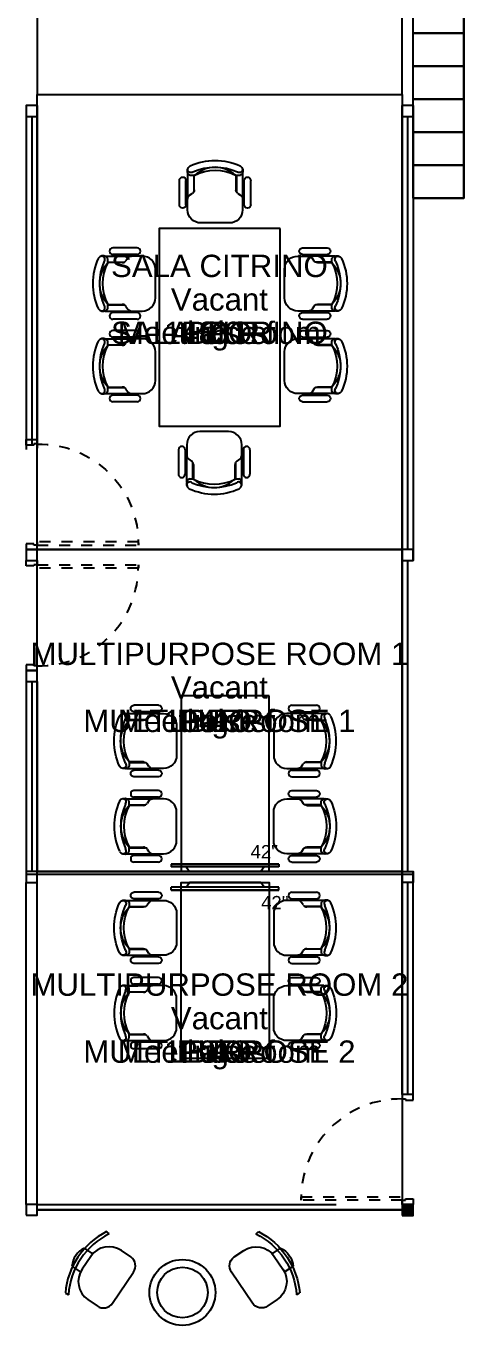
# Model space of a CAD drawing. Header units: metres. Extents: x 249.2 to 324.9, y -97.6 to -23.3.
# Drawn here: x 269.93 to 273.91, y -58.34 to -46.41 of the extents above; entities that cross this region are included whole.
import ezdxf
from ezdxf.enums import TextEntityAlignment as Align

# ---------------------------------------------------------------- set-up
doc = ezdxf.new("R2010")
doc.units = ezdxf.units.M
doc.linetypes.add('ACC BH AltaVila -2PAV$0$HIDDEN2', pattern=[0.1875, 0.125, -0.0625])
doc.linetypes.add('HIDDEN', pattern=[9.525, 6.35, -3.175])
for name, color, linetype in [('ACC BH AltaVila -2PAV$0$252', 7, 'Continuous'), ('ACC BH AltaVila -2PAV$0$DGS', 7, 'Continuous'), ('ACC BH AltaVila -2PAV$0$DPT', 7, 'Continuous'), ('ACC BH AltaVila -2PAV$0$INF', 7, 'Continuous'), ('ACC BH AltaVila -2PAV$0$INFO', 7, 'Continuous'), ('ACC BH AltaVila -2PAV$0$MBN', 7, 'Continuous'), ('ACC BH AltaVila -2PAV$0$PRJ', 7, 'ACC BH AltaVila -2PAV$0$HIDDEN2'), ('ACC BH AltaVila -2PAV$0$SEPMAR', 7, 'Continuous'), ('EC1 Space Function Descs', 7, 'Continuous'), ('EC1 Space Names', 7, 'Continuous'), ('EC1 Space Numbers', 140, 'Continuous'), ('EC1 Space Polygons', 6, 'Continuous'), ('EC1 Space Square Footages', 7, 'Continuous'), ('EC1 Space Status Descs', 7, 'Continuous'), ('EC1 Space Type Descs', 7, 'Continuous'), ('EC1 Tenant Names', 7, 'Continuous'), ('EC1 UDA Design Capacity', 7, 'Continuous'), ('EC1 UDA Is Secured', 7, 'Continuous'), ('MBN', 7, 'Continuous')]:
    doc.layers.add(name, color=color, linetype=linetype)
doc.styles.add('ACC BH AltaVila -2PAV$0$STYLE1', font='arial.ttf')
doc.styles.add('EC1 LABELS', font='arial.ttf', dxfattribs={"height": 0.2})

# ---------------------------------------------------------------- blocks, each defined once
blk = doc.blocks.new('ACC BH AltaVila -2PAV$0$PT 90 BT 10')
at = {"color": 2}
blk.add_lwpolyline([(96.4, -6944.2), (99.4, -6944.2), (99.4, -6945.2), (106.4, -6945.2), (106.4, -6940.2), (96.4, -6940.2), (96.4, -6944.2)], dxfattribs=at)
for points in [[(4.4, -7033.2), (96.4, -7033.2), (96.4, -7036.2), (4.4, -7036.2)], [(96.4, -7036.2), (99.4, -7036.2), (99.4, -7035.2), (106.4, -7035.2), (106.4, -7040.2), (96.4, -7040.2)]]:
    blk.add_lwpolyline(points, close=True, dxfattribs=at)
at = {"color": 1}
blk.add_arc((94.9, -7034.7), 90.5, 89.0283, 180.9717, dxfattribs=at)
blk = doc.blocks.new('ACC BH AltaVila -2PAV$0$CAD')
for p, q in [((21.8, 25), (12, 25)), ((16.5, 32.5), (38.8, 32.5)), ((16.5, 26.5), (38.8, 26.5)), ((45.7, 25), (21.8, 25)), ((0, 13), (0, -13)), ((26.8, 20.8), (25.2, 23.2)), ((43.2, 19.5), (28.2, 19.5)), ((43.2, 19), (30.1, 19)), ((43.2, 22.7), (43.2, 19)), ((25.2, -23.2), (26.8, -20.8)), ((43.2, -19.5), (28.2, -19.5)), ((30.1, -19), (43.2, -19)), ((43.2, -19), (43.2, -22.7)), ((12, -25), (21.8, -25)), ((16.5, -26.5), (38.8, -26.5)), ((16.5, -32.5), (38.8, -32.5)), ((45.7, -25), (21.8, -25))]:
    blk.add_line(p, q)
for centre, radius, start, end in [((12, 13), 12, 90, 180), ((16.5, 29.5), 3, 90, 270), ((21.8, 21), 4, 33.6901, 90), ((38.8, 29.5), 3, 270, 90), ((47.2, 20.8), 4.47, 121.9392, 155.6213), ((47.4, 19.7), 5.58, 33.8625, 116.9558), ((47.4, 19.7), 5.58, 107.4075, 116.9558), ((48.7, 22.1), 2.82, 68.9328, 219.9139), ((30.1, 23), 4, 213.6901, 270), ((44.2, 22.4), 0.999, 152.2765, 180), ((44.2, 19.2), 0.999, 180, 208.086), ((47.2, 20.8), 4.47, 204.3787, 219.8839), ((8.1, 0), 39.9, 331.5569, 28.4431), ((24.9, 0), 26.1, 316.4961, 43.5039), ((1.9, 0), 49, 335.57, 24.43), ((1.9, 0), 55, 335.57, 24.43), ((12, -13), 12, 180, 270), ((21.8, -21), 4, 270, 326.3099), ((30.1, -23), 4, 90, 146.3099), ((47.2, -20.8), 4.47, 140.1161, 155.6213), ((44.2, -19.2), 0.999, 151.914, 180), ((44.2, -22.4), 0.999, 180, 207.7235), ((47.2, -20.8), 4.47, 204.3787, 238.0608), ((47.4, -19.7), 5.58, 243.0442, 326.1375), ((48.7, -22.1), 2.82, 140.0861, 291.0672), ((16.5, -29.5), 3, 90, 270), ((38.8, -29.5), 3, 270, 90)]:
    blk.add_arc(centre, radius, start, end)
blk = doc.blocks.new('ACC BH AltaVila -2PAV$0$TV 42')
at = {"layer": 'ACC BH AltaVila -2PAV$0$INF'}
for p, q in [((-880.6, 473.6), (-877.6, 478)), ((-877.6, 478), (-812.7, 478)), ((-809.7, 473.6), (-812.7, 478)), ((-894.1, 473.6), (-796.1, 473.6)), ((-894.1, 473.6), (-796.1, 473.6)), ((-894.1, 471.1), (-894.1, 473.6)), ((-894.1, 471.1), (-796.1, 471.1)), ((-796.1, 471.1), (-894.1, 471.1)), ((-796.1, 471.1), (-796.1, 473.6))]:
    blk.add_line(p, q, dxfattribs=at)
blk = doc.blocks.new('ACC BH AltaVila -2PAV$0$lcw madeira')
for p, q in [((-10, 40.1), (-10, 49.4)), ((10, 40.1), (10, 49.4)), ((7, 40.3), (-7, 40.3)), ((7, 40.3), (-7, 40.3)), ((-27, 20.3), (-27, 10)), ((-27, 20.3), (-27, 10)), ((27, 10), (27, 20.3)), ((-17, 0), (17, 0))]:
    blk.add_line(p, q)
for centre, radius, start, end in [((0.5, -20), 69.6, 61.5902, 119.3021), ((-0.1, 32.3), 19.8, 59.4367, 120.2015), ((0, 42.3), 33.6, 182.9313, 188.5387), ((0.5, -20), 66.6, 60.4587, 120.4336), ((-7, 20.3), 20, 90, 180), ((7, 20.3), 20, 0, 90), ((0, 42.3), 33.6, 352.3536, 357.961), ((-17, 10), 10, 180, 270), ((17, 10), 10, 270, 0)]:
    blk.add_arc(centre, radius, start, end)
blk = doc.blocks.new('ACC BH AltaVila -2PAV$0$mesa prato madeira')
blk.add_circle((0, 0), 30)
at = {"color": 253}
blk.add_circle((0, 0), 23, dxfattribs=at)

msp = doc.modelspace()

# ---------------------------------------------------------------- linework, layer by layer
at = {"layer": 'ACC BH AltaVila -2PAV$0$252'}
msp.add_lwpolyline([(273.454, -47.974), (273.914, -47.974), (273.914, -32.974), (273.454, -32.974)], dxfattribs=at)
for points in [[(273.914, -46.474), (273.454, -46.474), (273.454, -46.174), (273.914, -46.174)], [(273.914, -46.774), (273.454, -46.774), (273.454, -46.474), (273.914, -46.474)], [(273.914, -47.074), (273.454, -47.074), (273.454, -46.774), (273.914, -46.774)], [(273.914, -47.374), (273.454, -47.374), (273.454, -47.074), (273.914, -47.074)], [(273.914, -47.674), (273.454, -47.674), (273.454, -47.374), (273.914, -47.374)], [(273.914, -47.974), (273.454, -47.974), (273.454, -47.674), (273.914, -47.674)]]:
    msp.add_lwpolyline(points, close=True, dxfattribs=at)
at = {"layer": 'ACC BH AltaVila -2PAV$0$DGS'}
for p, q in [((270.034, -51.171), (273.354, -51.171)), ((273.354, -54.102), (270.034, -54.1))]:
    msp.add_line(p, q, dxfattribs=at)
msp.add_lwpolyline([(270.034, -36.84), (270.034, -47.03), (273.354, -47.03), (273.354, -35.83), (270.034, -35.83), (270.034, -35.95)], dxfattribs=at)
at = {"layer": 'ACC BH AltaVila -2PAV$0$DPT'}
for p, q in [((269.934, -47.13), (269.934, -50.26)), ((270.034, -47.13), (270.034, -50.25)), ((273.354, -51.271), (273.354, -47.13)), ((273.454, -47.13), (273.454, -51.271)), ((269.984, -47.23), (269.984, -50.21)), ((273.404, -51.171), (273.404, -47.23)), ((273.354, -54.1), (273.354, -51.271)), ((273.404, -54.1), (273.404, -51.271)), ((269.934, -52.371), (269.934, -54.102)), ((269.984, -52.371), (269.984, -54.102)), ((270.034, -52.371), (270.034, -54.102)), ((269.934, -57.13), (269.934, -54.2)), ((273.354, -56.131), (273.354, -54.202)), ((273.404, -56.131), (273.404, -54.202)), ((273.454, -56.131), (273.454, -54.202)), ((270.034, -57.13), (272.754, -57.13)), ((270.034, -57.18), (273.454, -57.18))]:
    msp.add_line(p, q, dxfattribs=at)
for points in [[(270.034, -47.13), (269.934, -47.13), (269.934, -47.23), (270.034, -47.23)], [(273.454, -47.13), (273.354, -47.13), (273.354, -47.23), (273.454, -47.23)], [(270.034, -51.171), (269.934, -51.171), (269.934, -51.271), (270.034, -51.271)], [(273.454, -51.171), (273.354, -51.171), (273.354, -51.271), (273.454, -51.271)], [(269.934, -52.371), (270.034, -52.371), (270.034, -52.271), (269.934, -52.271)], [(270.034, -54.1), (269.934, -54.1), (269.934, -54.2), (270.034, -54.2)], [(273.354, -54.102), (273.454, -54.102), (273.454, -54.202), (273.354, -54.202)], [(269.934, -57.23), (270.034, -57.23), (270.034, -57.13), (269.934, -57.13)], [(273.354, -57.231), (273.454, -57.231), (273.454, -57.131), (273.354, -57.131)]]:
    msp.add_lwpolyline(points, close=True, dxfattribs=at)
at = {"layer": 'ACC BH AltaVila -2PAV$0$MBN'}
for points in [[(272.244, -48.25), (271.144, -48.25), (271.144, -50.05), (272.244, -50.05)], [(272.144, -52.502), (271.344, -52.502), (271.344, -54.102), (272.144, -54.102)], [(272.144, -55.802), (271.344, -55.802), (271.344, -54.202), (272.144, -54.202)]]:
    msp.add_lwpolyline(points, close=True, dxfattribs=at)
at = {"layer": 'ACC BH AltaVila -2PAV$0$SEPMAR'}
msp.add_solid([(273.354, -57.131), (273.354, -57.231), (273.454, -57.131), (273.454, -57.231)], dxfattribs=at)
at = {"layer": 'EC1 Space Polygons'}
for points in [[(270.035, -47.03), (273.353, -47.03), (273.353, -51.171), (270.035, -51.171), (270.035, -47.03)], [(270.035, -51.171), (273.353, -51.171), (273.353, -54.102), (270.035, -54.1), (270.035, -51.171)], [(270.035, -54.1), (273.353, -54.102), (273.353, -57.179), (270.035, -57.179), (270.035, -54.1)]]:
    msp.add_lwpolyline(points, close=True, dxfattribs=at)
at = {"layer": 'MBN', "linetype": 'HIDDEN'}
for p, q in [((273.454, -54.128), (269.934, -54.13)), ((273.454, -54.202), (273.454, -54.102))]:
    msp.add_line(p, q, dxfattribs=at)

# ---------------------------------------------------------------- block references
at = {"layer": 'ACC BH AltaVila -2PAV$0$INF', "color": 252, "xscale": 0.01, "yscale": 0.01, "zscale": 0.01, "rotation": 180}
msp.add_blockref('ACC BH AltaVila -2PAV$0$TV 42', (263.292, -49.322), dxfattribs=at)
at = {"layer": 'ACC BH AltaVila -2PAV$0$INF', "color": 252, "xscale": -0.01, "yscale": 0.01, "zscale": 0.01}
msp.add_blockref('ACC BH AltaVila -2PAV$0$TV 42', (263.292, -58.981), dxfattribs=at)
at = {"layer": 'ACC BH AltaVila -2PAV$0$MBN', "yscale": 0.01, "zscale": 0.01}
for name, p, xscale, rotation in [('ACC BH AltaVila -2PAV$0$CAD', (271.652, -48.2), -0.01, 270), ('ACC BH AltaVila -2PAV$0$CAD', (271.109, -48.751), 0.01, 180), ('ACC BH AltaVila -2PAV$0$CAD', (272.283, -48.751), -0.01, 180), ('ACC BH AltaVila -2PAV$0$CAD', (271.109, -49.503), 0.01, 180), ('ACC BH AltaVila -2PAV$0$CAD', (272.283, -49.503), -0.01, 180), ('ACC BH AltaVila -2PAV$0$CAD', (271.644, -50.098), 0.01, 270), ('ACC BH AltaVila -2PAV$0$CAD', (271.302, -53.69), 0.01, 180), ('ACC BH AltaVila -2PAV$0$CAD', (272.185, -53.69), -0.01, 180), ('ACC BH AltaVila -2PAV$0$CAD', (271.302, -55.39), 0.01, 180), ('ACC BH AltaVila -2PAV$0$CAD', (272.185, -55.39), -0.01, 180), ('ACC BH AltaVila -2PAV$0$lcw madeira', (270.815, -57.888), 0.01, 55.7637731165206), ('ACC BH AltaVila -2PAV$0$lcw madeira', (271.896, -57.888), -0.01, 304.2362268834794), ('ACC BH AltaVila -2PAV$0$mesa prato madeira', (271.355, -57.932), 0.01, 211.1341723038143)]:
    msp.add_blockref(name, p, dxfattribs=dict(at, xscale=xscale, rotation=rotation))
for p, xscale in [((271.302, -52.914), -0.01), ((272.185, -52.914), 0.01), ((271.302, -54.614), -0.01), ((272.185, -54.614), 0.01)]:
    msp.add_blockref('ACC BH AltaVila -2PAV$0$CAD', p, dxfattribs=dict(at, xscale=xscale))
at = {"layer": 'ACC BH AltaVila -2PAV$0$PRJ', "yscale": 0.01, "zscale": 0.01}
for p, xscale in [((270.998, 19.231), -0.01), ((272.39, 13.271), 0.01)]:
    msp.add_blockref('ACC BH AltaVila -2PAV$0$PT 90 BT 10', p, dxfattribs=dict(at, xscale=xscale))
at = {"layer": 'ACC BH AltaVila -2PAV$0$PRJ', "xscale": 0.01, "yscale": 0.01, "zscale": 0.01, "rotation": 180}
msp.add_blockref('ACC BH AltaVila -2PAV$0$PT 90 BT 10', (270.998, -121.673), dxfattribs=at)

# ---------------------------------------------------------------- texts
at = {"layer": 'ACC BH AltaVila -2PAV$0$INFO', "style": 'ACC BH AltaVila -2PAV$0$STYLE1'}
for p in [(271.975, -53.981), (272.071, -54.444)]:
    msp.add_attdef("42''", p, '32" 93x55', height=0.12, dxfattribs=at)
at = {"layer": 'EC1 Space Function Descs', "style": 'EC1 LABELS'}
for p in [(271.691, -49.301), (271.691, -52.832), (271.691, -55.842)]:
    msp.add_text('Meeting Room', height=0.2032, dxfattribs=at).set_placement(p, align=Align.CENTER)
at = {"layer": 'EC1 Space Names', "style": 'EC1 LABELS'}
for s, p in [('SALA CITRINO', (271.691, -49.301)), ('MULTIPURPOSE 1', (271.691, -52.832)), ('MULTIPURPOSE 2', (271.691, -55.842))]:
    msp.add_text(s, height=0.2032, dxfattribs=at).set_placement(p, align=Align.CENTER)
at = {"layer": 'EC1 Space Numbers', "style": 'EC1 LABELS'}
for s, p in [('SALA CITRINO', (271.691, -48.692)), ('MULTIPURPOSE ROOM 1', (271.691, -52.222)), ('MULTIPURPOSE ROOM 2', (271.691, -55.232))]:
    msp.add_text(s, height=0.2032, dxfattribs=at).set_placement(p, align=Align.CENTER)
at = {"layer": 'EC1 Space Square Footages', "style": 'EC1 LABELS'}
for s, p in [('148.0 sf', (271.691, -49.301)), ('104.7 sf', (271.691, -52.832)), ('110.0 sf', (271.691, -55.842))]:
    msp.add_text(s, height=0.2032, dxfattribs=at).set_placement(p, align=Align.CENTER)
at = {"layer": 'EC1 Space Status Descs', "style": 'EC1 LABELS'}
for p in [(271.691, -48.997), (271.691, -52.527), (271.691, -55.537)]:
    msp.add_text('Vacant', height=0.2032, dxfattribs=at).set_placement(p, align=Align.CENTER)
at = {"layer": 'EC1 Space Type Descs', "style": 'EC1 LABELS'}
for p in [(271.691, -49.301), (271.691, -52.832), (271.691, -55.842)]:
    msp.add_text('Meeting Room', height=0.2032, dxfattribs=at).set_placement(p, align=Align.CENTER)
at = {"layer": 'EC1 Tenant Names', "style": 'EC1 LABELS'}
for p in [(271.691, -49.301), (271.691, -52.832), (271.691, -55.842)]:
    msp.add_text('BPO', height=0.2032, dxfattribs=at).set_placement(p, align=Align.CENTER)
at = {"layer": 'EC1 UDA Design Capacity', "style": 'EC1 LABELS'}
for s, p in [('6', (271.691, -49.301)), ('4', (271.691, -52.832)), ('4', (271.691, -55.842))]:
    msp.add_text(s, height=0.203, dxfattribs=at).set_placement(p, align=Align.CENTER)
at = {"layer": 'EC1 UDA Is Secured', "style": 'EC1 LABELS'}
for p in [(271.691, -49.301), (271.691, -52.832), (271.691, -55.842)]:
    msp.add_text('False', height=0.2032, dxfattribs=at).set_placement(p, align=Align.CENTER)

doc.saveas('drawing.dxf')
